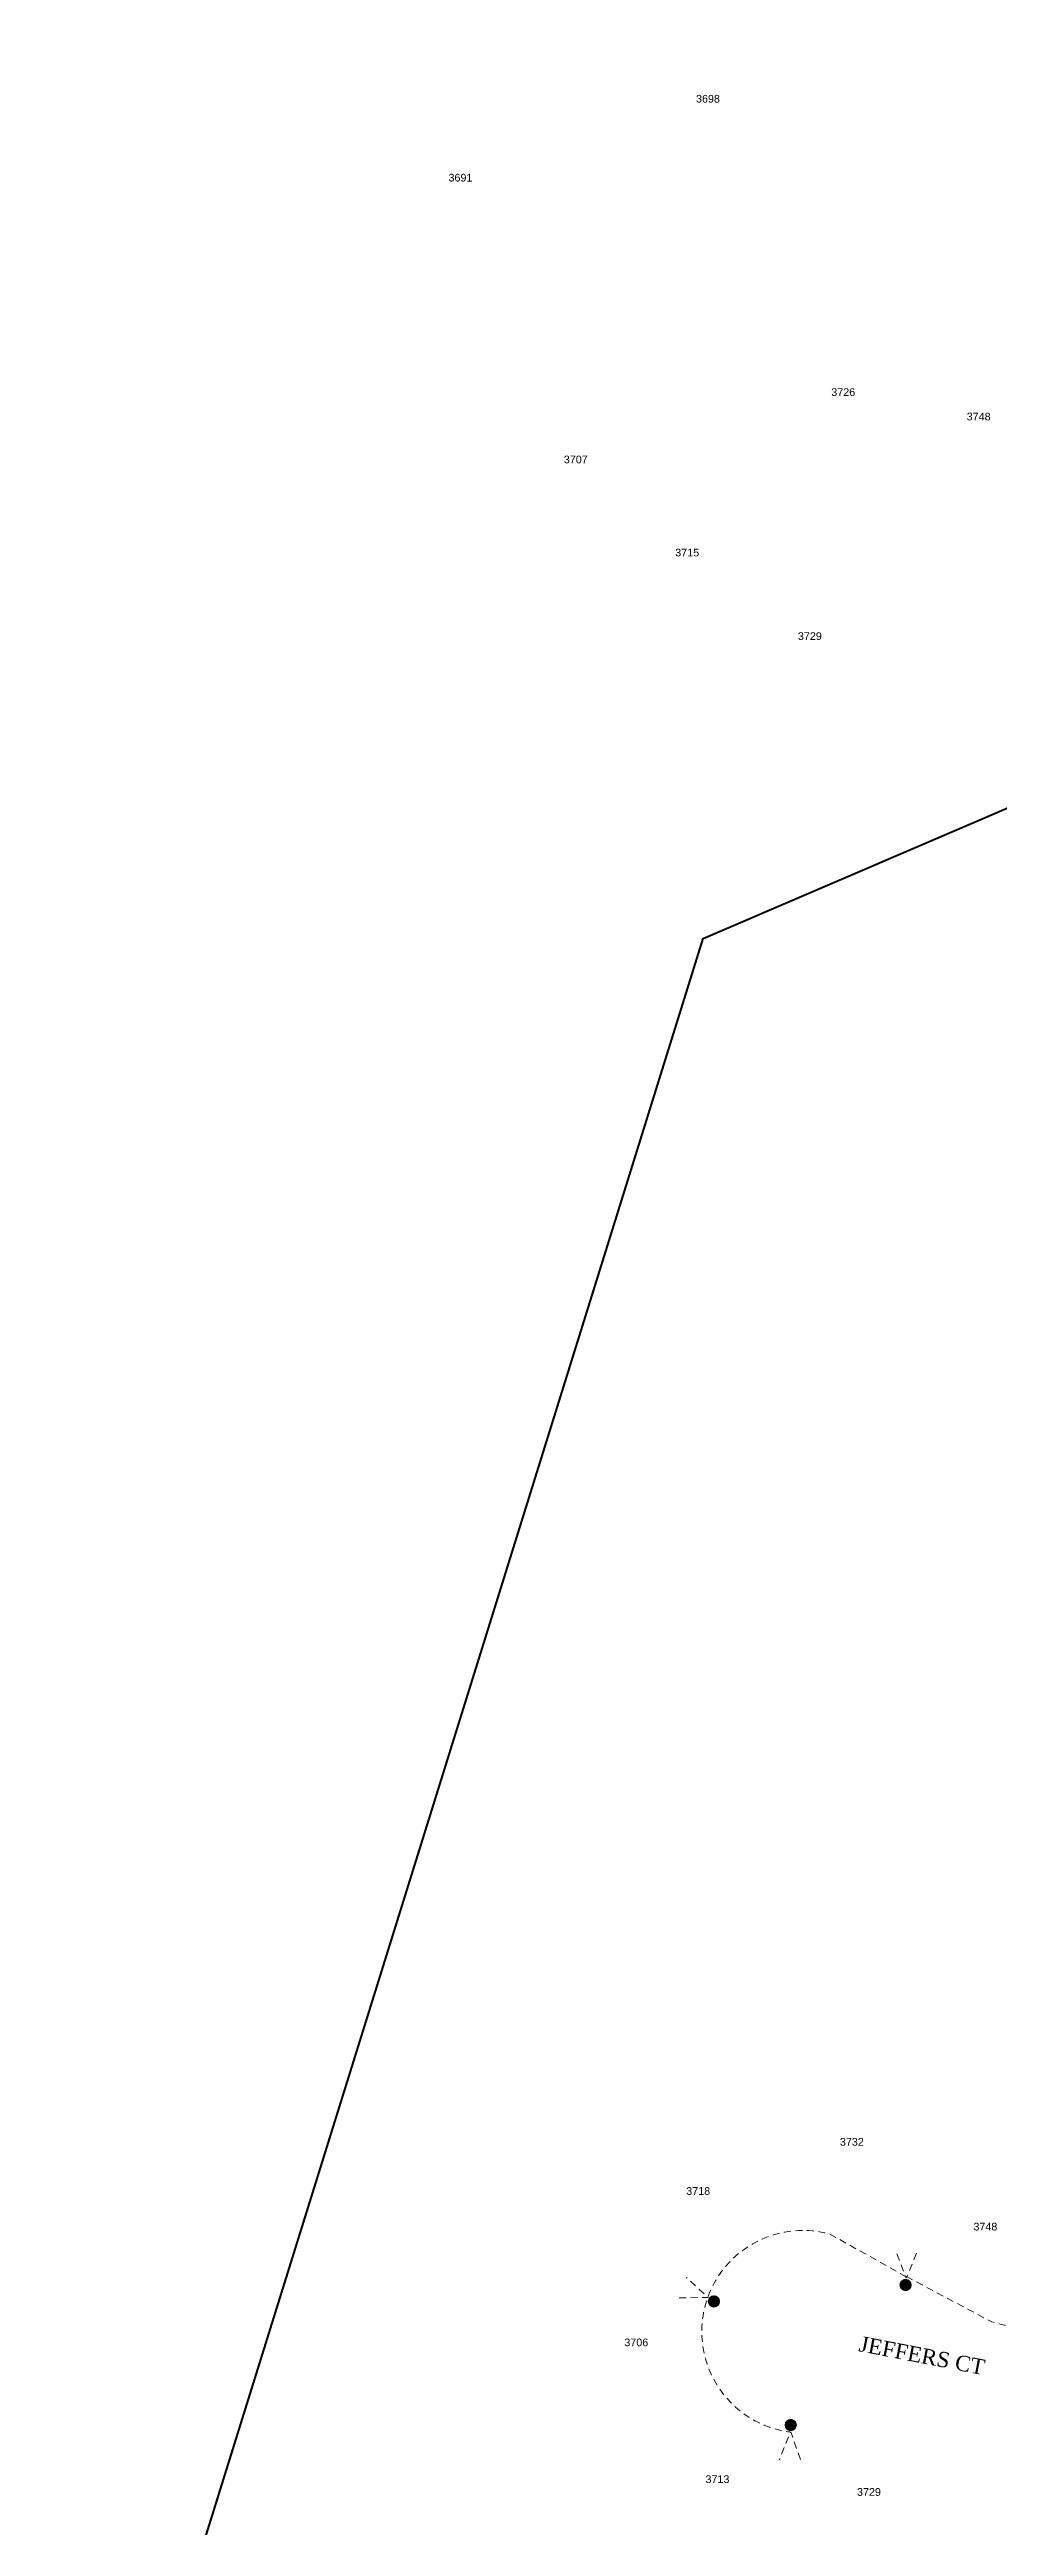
# Model space of a CAD drawing. Header units: feet. Extents: x 865220 to 2781189, y -2240498 to 970979.
# Drawn here: x 2768406 to 2769023, y 958992 to 960601 of the extents above; entities that cross this region are included whole.
import ezdxf

# ---------------------------------------------------------------- set-up
doc = ezdxf.new("R2010")
doc.units = ezdxf.units.FT
doc.header["$LTSCALE"] = 0.015
doc.header["$MEASUREMENT"] = 0
doc.linetypes.add('DASHED', pattern=[5, 3, -2])
for name, color, linetype in [('DROP BURIED', 7, 'DASHED'), ('NOTES', 7, 'Continuous'), ('Scott County Addresses', 7, 'Continuous'), ('STREET NAME', 7, 'Continuous')]:
    doc.layers.add(name, color=color, linetype=linetype)
doc.layers.add('RUNNING LINE (UNDERGROUND)', color=10, linetype='Continuous', lineweight=40)
doc.layers.add('WORK BOUNDARY', color=110, linetype='Continuous', lineweight=40)
doc.styles.add('Dimensions 100', font='arial.ttf')
doc.styles.get("Standard").update_dxf_attribs({"font": 'times.ttf'})

# ---------------------------------------------------------------- blocks, each defined once
blk = doc.blocks.new('ACMAP_ANN_TEMPLATE_Scott County Address')
at = {"layer": 'Scott County Addresses', "style": 'Dimensions 100'}
blk.add_attdef('ScottCountyAddress', (0.02350621178629808, 0.00626015302259475), '', height=50, dxfattribs=at)
blk = doc.blocks.new('Proposed FlowerPot')
at = {"lineweight": 5, "ltscale": 100, "true_color": 0xffffff}
h = blk.add_hatch(color=7, dxfattribs=at)
h.dxf.hatch_style = 1
h.paths.add_polyline_path([(-0.06044184220916977, 6.938893903907228e-18, 0.4142135629443679), (2.910532231892304e-11, -0.06044184220917126, 0.4142135622320617), (0.06044184220917274, 0, 0.4142135626410852), (0, 0.06044184218626469, 0.4142135626410708)])
at = {"lineweight": 5, "ltscale": 100}
blk.add_circle((1.484923295436147e-15, 0), 0.06044184220917126, dxfattribs=at)
at = {"layer": 'RUNNING LINE (UNDERGROUND)', "color": 6, "lineweight": 5, "const_width": 0.009066269703417179, "flags": 128}
blk.add_lwpolyline([(-0.06044184220916977, 7.401990859603098e-18, -0.4142135626410708), (0, 0.06044184218626469, -0.4142135626410852), (0.06044184220917274, 0, -0.4142135622320617), (2.910532064518594e-11, -0.06044184220917126, -0.4142135629443678), (-0.06044184218316531, 2.600446761801195e-11)], format="xyb", dxfattribs=at)
at = {"color": 18, "linetype": 'ByBlock', "lineweight": 5, "ltscale": 100, "true_color": 0x000000, "style": 'Dimensions 100'}
blk.add_text('F', height=0.07438132983172492, dxfattribs=at).set_placement((-0.02901618487607853, -0.03736743797316757))

msp = doc.modelspace()

# ---------------------------------------------------------------- hatches: boundary and pattern name
at = {"layer": 'NOTES', "lineweight": 5, "ltscale": 50}
h = msp.add_hatch(dxfattribs=at)
h.set_pattern_fill('ANSI31', color=1, scale=200)
h.set_pattern_definition([(45, (-77373.19695950905, -38338.25703518814), (-17.67766952966369, 17.67766952966369), [])])
edge = h.paths.add_edge_path()
edge.add_arc((-36684104.37975277, 974184.5285114329), 39453460.33674271, 359.9778381798803, 359.9781554631915)
edge.add_line((2769353.089542172, 959142.5384557626), (2769353.089542172, 959142.5384557631))
edge.add_line((2769353.089542172, 959142.5384557632), (2769353.174349677, 959362.514317469))
edge.add_line((2769353.174349677, 959362.514317469), (2770280.188113065, 959367.3492691305))
edge.add_line((2770280.188113065, 959367.3492691305), (2770301.145499321, 958927.5073689048))
edge.add_line((2770301.145499321, 958927.5073689048), (2770012.890536313, 958926.0040345874))
edge.add_line((2770012.890536314, 958926.0040345875), (2769897.904918014, 958925.4042934861))
edge.add_line((2769897.904918014, 958925.4042934863), (2769552.946872019, 958923.8953607619))
edge.add_line((2769552.946872019, 958923.8953607618), (2769353.005640143, 958924.059473236))

# ---------------------------------------------------------------- linework, layer by layer
at = {"layer": 'DROP BURIED', "lineweight": 5, "ltscale": 100, "flags": 128}
for points in [[(2768962.947737291, 959154.3645565201), (2768913.212812884, 959182.1884686785, 1.07880379652694), (2768888.24297667, 959053.5028774755)], [(2768962.977932895, 959154.5693147851), (2769018.443655486, 959125.1086923882, 0.07687762669921167), (2769052.131160781, 959120.9200760339), (2769161.854573357, 959119.4103154489)]]:
    msp.add_lwpolyline(points, format="xyb", dxfattribs=at)
for points in [[(2768956.800749097, 959169.2795103762), (2768962.901206957, 959153.4405742252), (2768969.635517836, 959169.8338633265)], [(2768815.367523937, 959140.800343438), (2768834.254619471, 959140.9261975249), (2768820.152253835, 959153.8900993625)], [(2768894.203458134, 959035.842473821), (2768887.858364713, 959053.681266891), (2768880.279279283, 959035.2486778239)]]:
    msp.add_lwpolyline(points, dxfattribs=at)
at = {"layer": 'WORK BOUNDARY', "ltscale": 50, "flags": 128}
msp.add_lwpolyline([(2772650.929143799, 957815.0176637198), (2771208.652653274, 957897.7997834671), (2771080.895862152, 957883.1429251514), (2770984.564156973, 957925.01309258), (2770924.878986069, 958425.78397457), (2770722.527780817, 958418.3865539234), (2770537.46358603, 958186.5291602879), (2770165.50367304, 958190.4540093753), (2770166.598318436, 958642.5652461096), (2769972.714270601, 958644.1911434445), (2769979.306476882, 958923.5454032801), (2768488.888581497, 958924.7687435958), (2768830.901480065, 960023.5195140119), (2769061.143252396, 960122.1543445333), (2769176.280842531, 960184.4915306552), (2769269.006255753, 960384.1468129207), (2769479.42513495, 960787.4866565855)], dxfattribs=at)

# ---------------------------------------------------------------- block references
at = {"lineweight": 5, "xscale": 60, "yscale": 60, "zscale": 30}
for p in [(2768962.42593008, 959149.0911196035), (2768837.975673526, 959138.3880543017), (2768887.880615609, 959058.1146939856)]:
    msp.add_blockref('Proposed FlowerPot', p, dxfattribs=at)
at = {"layer": 'Scott County Addresses', "lineweight": 5, "xscale": 0.1, "yscale": 0.1, "zscale": 0.1}
for p, values in [((2768826.343652758, 960566.3932237041), {'ScottCountyAddress': '3698'}), ((2768665.578373623, 960515.1510457743), {'ScottCountyAddress': '3691'}), ((2768914.201244906, 960375.863878594), {'ScottCountyAddress': '3726'}), ((2769002.13779192, 960360.0220499721), {'ScottCountyAddress': '3748'}), ((2768740.475758839, 960332.1298816886), {'ScottCountyAddress': '3707'}), ((2768812.843214944, 960271.6794086781), {'ScottCountyAddress': '3715'}), ((2768892.526240534, 960217.4092139241), {'ScottCountyAddress': '3729'}), ((2768919.813614963, 959239.5607357707), {'ScottCountyAddress': '3732'}), ((2768819.989890802, 959207.6324534465), {'ScottCountyAddress': '3718'}), ((2768779.786253875, 959109.3038711634), {'ScottCountyAddress': '3706'}), ((2768832.48756317, 959020.4958114412), {'ScottCountyAddress': '3713'}), ((2768930.900623473, 959012.1756464068), {'ScottCountyAddress': '3729'})]:
    msp.add_blockref('ACMAP_ANN_TEMPLATE_Scott County Address', p, dxfattribs=at).add_auto_attribs(values)
at = {"layer": 'Scott County Addresses', "lineweight": 5}
ref = msp.add_blockref('ACMAP_ANN_TEMPLATE_Scott County Address', (2769010.493632774, 959195.361576942), dxfattribs=dict(at, xscale=0.1, yscale=0.1, zscale=0.1))
ref.add_attrib('ScottCountyAddress', '3748', (2769006.513818331, 959184.5047888843), dxfattribs={"height": 5, "style": 'Dimensions 100'})

# ---------------------------------------------------------------- texts
at = {"layer": 'STREET NAME', "lineweight": 5, "ltscale": 40, "insert": (2768933.531315836, 959116.0129510076), "char_height": 9.999999999999998, "attachment_point": 1, "rotation": 349.1197791427098}
msp.add_mtext('JEFFERS CT', dxfattribs=at)

doc.saveas('drawing.dxf')
